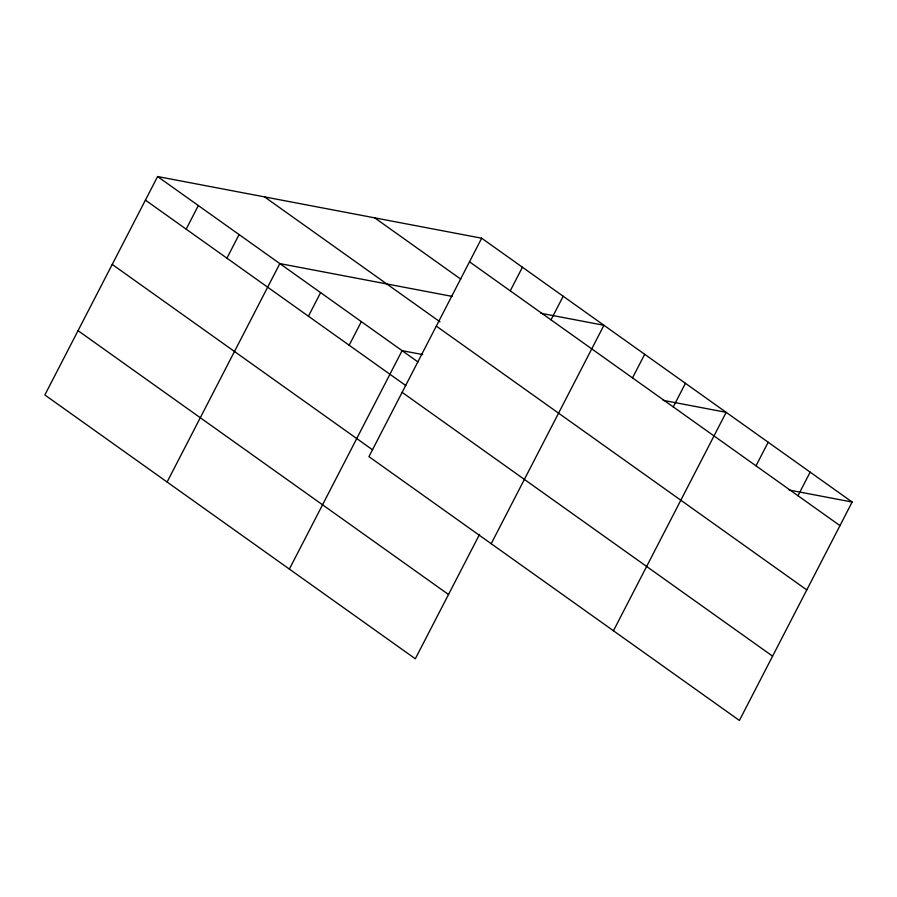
<?xml version="1.0" encoding="UTF-8"?>
<svg xmlns="http://www.w3.org/2000/svg" width="897" height="897" viewBox="0 0 897 897"><rect width="100%" height="100%" fill="white"/><g stroke="black" fill="none" stroke-linecap="round" stroke-linejoin="round"><path stroke-width="1.35" d="M481.678 238.21L368.936 456.64L739.408 720.459L852.15 502.04L481.678 238.21L157.592 176.541L44.85 394.96L415.322 658.79L479.536 534.388M186.161 229.15L198.338 205.559M226.919 258.168L239.095 234.577M167.111 482.025L279.842 263.595L452.088 296.38M308.422 316.215L320.599 292.624M349.168 345.233L361.345 321.642M289.361 569.09L402.103 350.66L422.666 354.573M510.247 290.83L522.424 267.228M551.005 319.848L563.181 296.257M491.197 543.705L603.928 325.275L540.857 313.266M632.508 377.895L644.685 354.293M673.255 406.913L685.431 383.322M613.447 630.759L726.189 412.34L663.118 400.331M756.003 465.835L768.18 442.243M797.982 495.738L810.159 472.136M789.08 490.031L852.15 502.04M469.501 261.812L839.973 525.631M374.722 217.859L460.755 279.124M264.537 196.892L440.001 321.844M436.312 326.104L806.784 589.923M157.592 176.541L417.991 361.973M145.415 200.132L405.814 385.575M402.125 392.348L772.597 656.167M112.226 264.424L372.625 449.868M78.039 330.668L448.511 594.498"/></g></svg>
